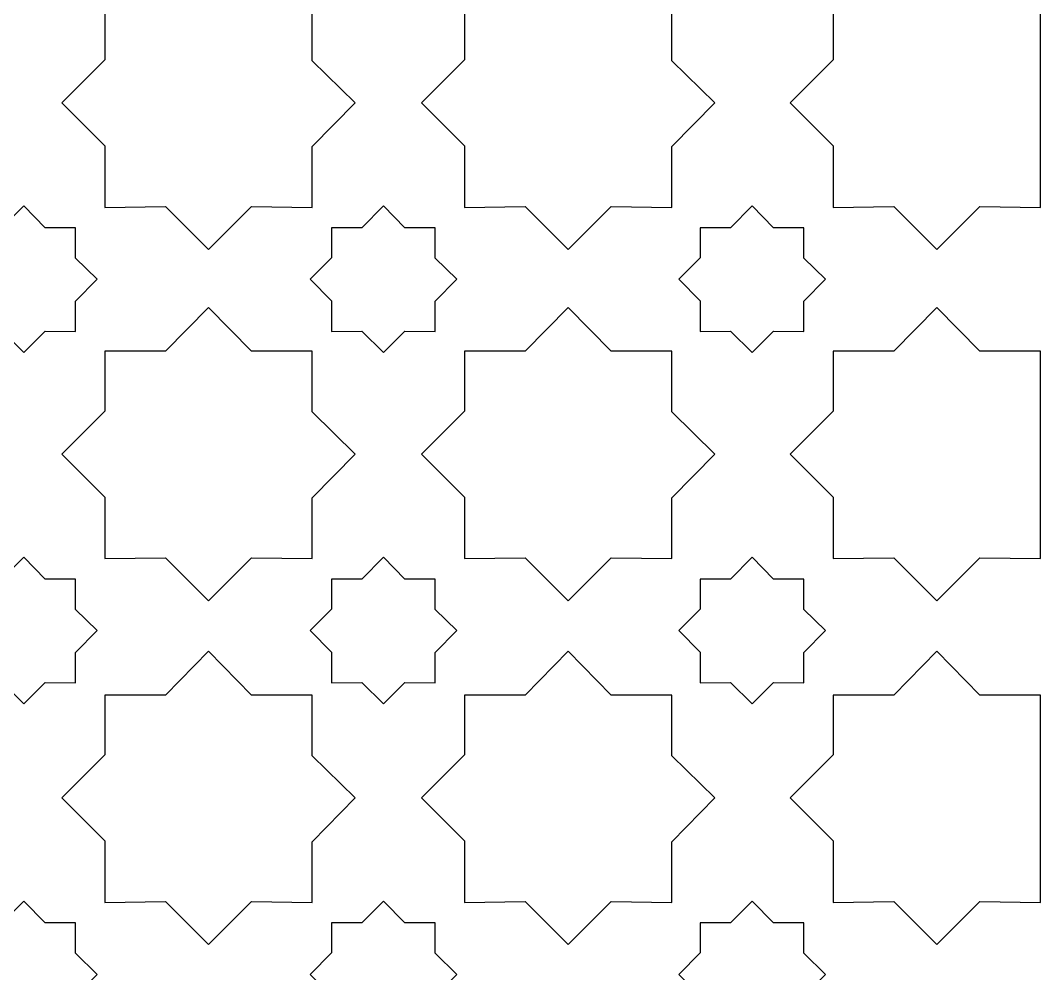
# Model space of a CAD drawing. Header units: centimetres. Extents: x -82 to 82, y -124 to 124.
# Drawn here: x -47.98 to -13.54, y 59.16 to 91.33 of the extents above; entities that cross this region are included whole.
import ezdxf

# ---------------------------------------------------------------- set-up
doc = ezdxf.new("R2010")
doc.units = ezdxf.units.CM
doc.header["$MEASUREMENT"] = 0
doc.layers.add('layer 1', color=7, linetype='Continuous')

msp = doc.modelspace()

# ---------------------------------------------------------------- linework, layer by layer
at = {"layer": 'layer 1', "color": 175}
for points, knots in [([(-45.12778, 89.99869), (-45.12778, 89.99869), (-45.12779, 92.02161), (-45.12779, 92.02161), (-45.12779, 92.02161), (-45.12779, 92.02161), (-43.07748, 92.02161), (-43.07748, 92.02161), (-43.07748, 92.02161), (-43.07748, 92.02161), (-41.62778, 93.49871), (-41.62778, 93.49871), (-41.62778, 93.49871), (-41.62778, 93.49871), (-40.17807, 92.02161), (-40.17807, 92.02161), (-40.17807, 92.02161), (-40.17807, 92.02161), (-38.12779, 92.02161), (-38.12779, 92.02161), (-38.12779, 92.02161), (-38.12779, 92.02161), (-38.12779, 89.97133), (-38.12779, 89.97133), (-38.12779, 89.97133), (-38.12779, 89.97133), (-36.67803, 88.54896), (-36.67803, 88.54896), (-36.67803, 88.54896), (-36.67803, 88.54896), (-38.12779, 87.07182), (-38.12779, 87.07182), (-38.12779, 87.07182), (-38.12779, 87.07182), (-38.12779, 85.02161), (-38.12779, 85.02161), (-38.12779, 85.02161), (-38.12779, 85.02161), (-40.17796, 85.04899), (-40.17796, 85.04899), (-40.17796, 85.04899), (-40.17796, 85.04899), (-41.62778, 83.59922), (-41.62778, 83.59922), (-41.62778, 83.59922), (-41.62778, 83.59922), (-43.07756, 85.049), (-43.07756, 85.049), (-43.07756, 85.049), (-43.07756, 85.049), (-45.12779, 85.02161), (-45.12779, 85.02161), (-45.12779, 85.02161), (-45.12779, 85.02161), (-45.12779, 87.09923), (-45.12779, 87.09923), (-45.12779, 87.09923), (-45.12779, 87.09923), (-46.57752, 88.54896), (-46.57752, 88.54896), (-46.57752, 88.54896), (-46.57752, 88.54896), (-45.12778, 89.99869), (-45.12778, 89.99869)], [0, 0, 0, 0, 0.05882353, 0.05882353, 0.05882353, 0.05882353, 0.11764706, 0.11764706, 0.11764706, 0.11764706, 0.17647059, 0.17647059, 0.17647059, 0.17647059, 0.23529412, 0.23529412, 0.23529412, 0.23529412, 0.29411765, 0.29411765, 0.29411765, 0.29411765, 0.35294118, 0.35294118, 0.35294118, 0.35294118, 0.41176471, 0.41176471, 0.41176471, 0.41176471, 0.47058824, 0.47058824, 0.47058824, 0.47058824, 0.52941176, 0.52941176, 0.52941176, 0.52941176, 0.58823529, 0.58823529, 0.58823529, 0.58823529, 0.64705882, 0.64705882, 0.64705882, 0.64705882, 0.70588235, 0.70588235, 0.70588235, 0.70588235, 0.76470588, 0.76470588, 0.76470588, 0.76470588, 0.82352941, 0.82352941, 0.82352941, 0.82352941, 0.88235294, 0.88235294, 0.88235294, 0.88235294, 1, 1, 1, 1]), ([(-32.98978, 89.99869), (-32.98978, 89.99869), (-32.98979, 92.02161), (-32.98979, 92.02161), (-32.98979, 92.02161), (-32.98979, 92.02161), (-30.93948, 92.02161), (-30.93948, 92.02161), (-30.93948, 92.02161), (-30.93948, 92.02161), (-29.48978, 93.49871), (-29.48978, 93.49871), (-29.48978, 93.49871), (-29.48978, 93.49871), (-28.04007, 92.02161), (-28.04007, 92.02161), (-28.04007, 92.02161), (-28.04007, 92.02161), (-25.98979, 92.02161), (-25.98979, 92.02161), (-25.98979, 92.02161), (-25.98979, 92.02161), (-25.98979, 89.97133), (-25.98979, 89.97133), (-25.98979, 89.97133), (-25.98979, 89.97133), (-24.54003, 88.54896), (-24.54003, 88.54896), (-24.54003, 88.54896), (-24.54003, 88.54896), (-25.98979, 87.07182), (-25.98979, 87.07182), (-25.98979, 87.07182), (-25.98979, 87.07182), (-25.98979, 85.02161), (-25.98979, 85.02161), (-25.98979, 85.02161), (-25.98979, 85.02161), (-28.03996, 85.04899), (-28.03996, 85.04899), (-28.03996, 85.04899), (-28.03996, 85.04899), (-29.48978, 83.59922), (-29.48978, 83.59922), (-29.48978, 83.59922), (-29.48978, 83.59922), (-30.93956, 85.049), (-30.93956, 85.049), (-30.93956, 85.049), (-30.93956, 85.049), (-32.98979, 85.02161), (-32.98979, 85.02161), (-32.98979, 85.02161), (-32.98979, 85.02161), (-32.98979, 87.09923), (-32.98979, 87.09923), (-32.98979, 87.09923), (-32.98979, 87.09923), (-34.43952, 88.54896), (-34.43952, 88.54896), (-34.43952, 88.54896), (-34.43952, 88.54896), (-32.98978, 89.99869), (-32.98978, 89.99869)], [0, 0, 0, 0, 0.05882353, 0.05882353, 0.05882353, 0.05882353, 0.11764706, 0.11764706, 0.11764706, 0.11764706, 0.17647059, 0.17647059, 0.17647059, 0.17647059, 0.23529412, 0.23529412, 0.23529412, 0.23529412, 0.29411765, 0.29411765, 0.29411765, 0.29411765, 0.35294118, 0.35294118, 0.35294118, 0.35294118, 0.41176471, 0.41176471, 0.41176471, 0.41176471, 0.47058824, 0.47058824, 0.47058824, 0.47058824, 0.52941176, 0.52941176, 0.52941176, 0.52941176, 0.58823529, 0.58823529, 0.58823529, 0.58823529, 0.64705882, 0.64705882, 0.64705882, 0.64705882, 0.70588235, 0.70588235, 0.70588235, 0.70588235, 0.76470588, 0.76470588, 0.76470588, 0.76470588, 0.82352941, 0.82352941, 0.82352941, 0.82352941, 0.88235294, 0.88235294, 0.88235294, 0.88235294, 1, 1, 1, 1]), ([(-13.54379, 85.02161), (-13.54379, 85.02161), (-15.59396, 85.04899), (-15.59396, 85.04899), (-15.59396, 85.04899), (-15.59396, 85.04899), (-17.04378, 83.59922), (-17.04378, 83.59922), (-17.04378, 83.59922), (-17.04378, 83.59922), (-18.49356, 85.049), (-18.49356, 85.049), (-18.49356, 85.049), (-18.49356, 85.049), (-20.54379, 85.02161), (-20.54379, 85.02161), (-20.54379, 85.02161), (-20.54379, 85.02161), (-20.54379, 87.09923), (-20.54379, 87.09923), (-20.54379, 87.09923), (-20.54379, 87.09923), (-21.99352, 88.54896), (-21.99352, 88.54896), (-21.99352, 88.54896), (-21.99352, 88.54896), (-20.54378, 89.99869), (-20.54378, 89.99869), (-20.54378, 89.99869), (-20.54378, 89.99869), (-20.54379, 92.02161), (-20.54379, 92.02161), (-20.54379, 92.02161), (-20.54379, 92.02161), (-18.49348, 92.02161), (-18.49348, 92.02161), (-18.49348, 92.02161), (-18.49348, 92.02161), (-17.04378, 93.49871), (-17.04378, 93.49871), (-17.04378, 93.49871), (-17.04378, 93.49871), (-15.59407, 92.02161), (-15.59407, 92.02161), (-15.59407, 92.02161), (-15.59407, 92.02161), (-13.54379, 92.02161), (-13.54379, 92.02161), (-13.54379, 92.02161), (-13.54379, 92.02161), (-13.54379, 85.02161), (-13.54379, 85.02161)], [0, 0, 0, 0, 0.07142857, 0.07142857, 0.07142857, 0.07142857, 0.14285714, 0.14285714, 0.14285714, 0.14285714, 0.21428571, 0.21428571, 0.21428571, 0.21428571, 0.28571429, 0.28571429, 0.28571429, 0.28571429, 0.35714286, 0.35714286, 0.35714286, 0.35714286, 0.42857143, 0.42857143, 0.42857143, 0.42857143, 0.5, 0.5, 0.5, 0.5, 0.57142857, 0.57142857, 0.57142857, 0.57142857, 0.64285714, 0.64285714, 0.64285714, 0.64285714, 0.71428571, 0.71428571, 0.71428571, 0.71428571, 0.78571429, 0.78571429, 0.78571429, 0.78571429, 0.85714286, 0.85714286, 0.85714286, 0.85714286, 1, 1, 1, 1]), ([(-49.61516, 83.31886), (-49.61516, 83.31886), (-49.61516, 84.33037), (-49.61516, 84.33037), (-49.61516, 84.33037), (-49.61516, 84.33037), (-48.58995, 84.33037), (-48.58995, 84.33037), (-48.58995, 84.33037), (-48.58995, 84.33037), (-47.86507, 85.06896), (-47.86507, 85.06896), (-47.86507, 85.06896), (-47.86507, 85.06896), (-47.14017, 84.33037), (-47.14017, 84.33037), (-47.14017, 84.33037), (-47.14017, 84.33037), (-46.11498, 84.33037), (-46.11498, 84.33037), (-46.11498, 84.33037), (-46.11498, 84.33037), (-46.11498, 83.30518), (-46.11498, 83.30518), (-46.11498, 83.30518), (-46.11498, 83.30518), (-45.39006, 82.59396), (-45.39006, 82.59396), (-45.39006, 82.59396), (-45.39006, 82.59396), (-46.11498, 81.85535), (-46.11498, 81.85535), (-46.11498, 81.85535), (-46.11498, 81.85535), (-46.11498, 80.83019), (-46.11498, 80.83019), (-46.11498, 80.83019), (-46.11498, 80.83019), (-47.14012, 80.84388), (-47.14012, 80.84388), (-47.14012, 80.84388), (-47.14012, 80.84388), (-47.86507, 80.11896), (-47.86507, 80.11896), (-47.86507, 80.11896), (-47.86507, 80.11896), (-48.58999, 80.84389), (-48.58999, 80.84389), (-48.58999, 80.84389), (-48.58999, 80.84389), (-49.61516, 80.83019), (-49.61516, 80.83019), (-49.61516, 80.83019), (-49.61516, 80.83019), (-49.61516, 81.86906), (-49.61516, 81.86906), (-49.61516, 81.86906), (-49.61516, 81.86906), (-50.34006, 82.59396), (-50.34006, 82.59396), (-50.34006, 82.59396), (-50.34006, 82.59396), (-49.61516, 83.31886), (-49.61516, 83.31886)], [0, 0, 0, 0, 0.05882353, 0.05882353, 0.05882353, 0.05882353, 0.11764706, 0.11764706, 0.11764706, 0.11764706, 0.17647059, 0.17647059, 0.17647059, 0.17647059, 0.23529412, 0.23529412, 0.23529412, 0.23529412, 0.29411765, 0.29411765, 0.29411765, 0.29411765, 0.35294118, 0.35294118, 0.35294118, 0.35294118, 0.41176471, 0.41176471, 0.41176471, 0.41176471, 0.47058824, 0.47058824, 0.47058824, 0.47058824, 0.52941176, 0.52941176, 0.52941176, 0.52941176, 0.58823529, 0.58823529, 0.58823529, 0.58823529, 0.64705882, 0.64705882, 0.64705882, 0.64705882, 0.70588235, 0.70588235, 0.70588235, 0.70588235, 0.76470588, 0.76470588, 0.76470588, 0.76470588, 0.82352941, 0.82352941, 0.82352941, 0.82352941, 0.88235294, 0.88235294, 0.88235294, 0.88235294, 1, 1, 1, 1]), ([(-37.47716, 83.31886), (-37.47716, 83.31886), (-37.47716, 84.33037), (-37.47716, 84.33037), (-37.47716, 84.33037), (-37.47716, 84.33037), (-36.45195, 84.33037), (-36.45195, 84.33037), (-36.45195, 84.33037), (-36.45195, 84.33037), (-35.72707, 85.06896), (-35.72707, 85.06896), (-35.72707, 85.06896), (-35.72707, 85.06896), (-35.00217, 84.33037), (-35.00217, 84.33037), (-35.00217, 84.33037), (-35.00217, 84.33037), (-33.97698, 84.33037), (-33.97698, 84.33037), (-33.97698, 84.33037), (-33.97698, 84.33037), (-33.97698, 83.30518), (-33.97698, 83.30518), (-33.97698, 83.30518), (-33.97698, 83.30518), (-33.25206, 82.59396), (-33.25206, 82.59396), (-33.25206, 82.59396), (-33.25206, 82.59396), (-33.97698, 81.85535), (-33.97698, 81.85535), (-33.97698, 81.85535), (-33.97698, 81.85535), (-33.97698, 80.83019), (-33.97698, 80.83019), (-33.97698, 80.83019), (-33.97698, 80.83019), (-35.00212, 80.84388), (-35.00212, 80.84388), (-35.00212, 80.84388), (-35.00212, 80.84388), (-35.72707, 80.11896), (-35.72707, 80.11896), (-35.72707, 80.11896), (-35.72707, 80.11896), (-36.45199, 80.84389), (-36.45199, 80.84389), (-36.45199, 80.84389), (-36.45199, 80.84389), (-37.47716, 80.83019), (-37.47716, 80.83019), (-37.47716, 80.83019), (-37.47716, 80.83019), (-37.47716, 81.86906), (-37.47716, 81.86906), (-37.47716, 81.86906), (-37.47716, 81.86906), (-38.20206, 82.59396), (-38.20206, 82.59396), (-38.20206, 82.59396), (-38.20206, 82.59396), (-37.47716, 83.31886), (-37.47716, 83.31886)], [0, 0, 0, 0, 0.05882353, 0.05882353, 0.05882353, 0.05882353, 0.11764706, 0.11764706, 0.11764706, 0.11764706, 0.17647059, 0.17647059, 0.17647059, 0.17647059, 0.23529412, 0.23529412, 0.23529412, 0.23529412, 0.29411765, 0.29411765, 0.29411765, 0.29411765, 0.35294118, 0.35294118, 0.35294118, 0.35294118, 0.41176471, 0.41176471, 0.41176471, 0.41176471, 0.47058824, 0.47058824, 0.47058824, 0.47058824, 0.52941176, 0.52941176, 0.52941176, 0.52941176, 0.58823529, 0.58823529, 0.58823529, 0.58823529, 0.64705882, 0.64705882, 0.64705882, 0.64705882, 0.70588235, 0.70588235, 0.70588235, 0.70588235, 0.76470588, 0.76470588, 0.76470588, 0.76470588, 0.82352941, 0.82352941, 0.82352941, 0.82352941, 0.88235294, 0.88235294, 0.88235294, 0.88235294, 1, 1, 1, 1]), ([(-25.03116, 83.31886), (-25.03116, 83.31886), (-25.03116, 84.33037), (-25.03116, 84.33037), (-25.03116, 84.33037), (-25.03116, 84.33037), (-24.00595, 84.33037), (-24.00595, 84.33037), (-24.00595, 84.33037), (-24.00595, 84.33037), (-23.28107, 85.06896), (-23.28107, 85.06896), (-23.28107, 85.06896), (-23.28107, 85.06896), (-22.55617, 84.33037), (-22.55617, 84.33037), (-22.55617, 84.33037), (-22.55617, 84.33037), (-21.53098, 84.33037), (-21.53098, 84.33037), (-21.53098, 84.33037), (-21.53098, 84.33037), (-21.53098, 83.30518), (-21.53098, 83.30518), (-21.53098, 83.30518), (-21.53098, 83.30518), (-20.80606, 82.59396), (-20.80606, 82.59396), (-20.80606, 82.59396), (-20.80606, 82.59396), (-21.53098, 81.85535), (-21.53098, 81.85535), (-21.53098, 81.85535), (-21.53098, 81.85535), (-21.53098, 80.83019), (-21.53098, 80.83019), (-21.53098, 80.83019), (-21.53098, 80.83019), (-22.55612, 80.84388), (-22.55612, 80.84388), (-22.55612, 80.84388), (-22.55612, 80.84388), (-23.28107, 80.11896), (-23.28107, 80.11896), (-23.28107, 80.11896), (-23.28107, 80.11896), (-24.00599, 80.84389), (-24.00599, 80.84389), (-24.00599, 80.84389), (-24.00599, 80.84389), (-25.03116, 80.83019), (-25.03116, 80.83019), (-25.03116, 80.83019), (-25.03116, 80.83019), (-25.03116, 81.86906), (-25.03116, 81.86906), (-25.03116, 81.86906), (-25.03116, 81.86906), (-25.75606, 82.59396), (-25.75606, 82.59396), (-25.75606, 82.59396), (-25.75606, 82.59396), (-25.03116, 83.31886), (-25.03116, 83.31886)], [0, 0, 0, 0, 0.05882353, 0.05882353, 0.05882353, 0.05882353, 0.11764706, 0.11764706, 0.11764706, 0.11764706, 0.17647059, 0.17647059, 0.17647059, 0.17647059, 0.23529412, 0.23529412, 0.23529412, 0.23529412, 0.29411765, 0.29411765, 0.29411765, 0.29411765, 0.35294118, 0.35294118, 0.35294118, 0.35294118, 0.41176471, 0.41176471, 0.41176471, 0.41176471, 0.47058824, 0.47058824, 0.47058824, 0.47058824, 0.52941176, 0.52941176, 0.52941176, 0.52941176, 0.58823529, 0.58823529, 0.58823529, 0.58823529, 0.64705882, 0.64705882, 0.64705882, 0.64705882, 0.70588235, 0.70588235, 0.70588235, 0.70588235, 0.76470588, 0.76470588, 0.76470588, 0.76470588, 0.82352941, 0.82352941, 0.82352941, 0.82352941, 0.88235294, 0.88235294, 0.88235294, 0.88235294, 1, 1, 1, 1]), ([(-45.12778, 78.14299), (-45.12778, 78.14299), (-45.12779, 80.16591), (-45.12779, 80.16591), (-45.12779, 80.16591), (-45.12779, 80.16591), (-43.07748, 80.16591), (-43.07748, 80.16591), (-43.07748, 80.16591), (-43.07748, 80.16591), (-41.62778, 81.64301), (-41.62778, 81.64301), (-41.62778, 81.64301), (-41.62778, 81.64301), (-40.17807, 80.16591), (-40.17807, 80.16591), (-40.17807, 80.16591), (-40.17807, 80.16591), (-38.12779, 80.16591), (-38.12779, 80.16591), (-38.12779, 80.16591), (-38.12779, 80.16591), (-38.12779, 78.11563), (-38.12779, 78.11563), (-38.12779, 78.11563), (-38.12779, 78.11563), (-36.67803, 76.69326), (-36.67803, 76.69326), (-36.67803, 76.69326), (-36.67803, 76.69326), (-38.12779, 75.21612), (-38.12779, 75.21612), (-38.12779, 75.21612), (-38.12779, 75.21612), (-38.12779, 73.16591), (-38.12779, 73.16591), (-38.12779, 73.16591), (-38.12779, 73.16591), (-40.17796, 73.19329), (-40.17796, 73.19329), (-40.17796, 73.19329), (-40.17796, 73.19329), (-41.62778, 71.74352), (-41.62778, 71.74352), (-41.62778, 71.74352), (-41.62778, 71.74352), (-43.07756, 73.1933), (-43.07756, 73.1933), (-43.07756, 73.1933), (-43.07756, 73.1933), (-45.12779, 73.16591), (-45.12779, 73.16591), (-45.12779, 73.16591), (-45.12779, 73.16591), (-45.12779, 75.24353), (-45.12779, 75.24353), (-45.12779, 75.24353), (-45.12779, 75.24353), (-46.57752, 76.69326), (-46.57752, 76.69326), (-46.57752, 76.69326), (-46.57752, 76.69326), (-45.12778, 78.14299), (-45.12778, 78.14299)], [0, 0, 0, 0, 0.05882353, 0.05882353, 0.05882353, 0.05882353, 0.11764706, 0.11764706, 0.11764706, 0.11764706, 0.17647059, 0.17647059, 0.17647059, 0.17647059, 0.23529412, 0.23529412, 0.23529412, 0.23529412, 0.29411765, 0.29411765, 0.29411765, 0.29411765, 0.35294118, 0.35294118, 0.35294118, 0.35294118, 0.41176471, 0.41176471, 0.41176471, 0.41176471, 0.47058824, 0.47058824, 0.47058824, 0.47058824, 0.52941176, 0.52941176, 0.52941176, 0.52941176, 0.58823529, 0.58823529, 0.58823529, 0.58823529, 0.64705882, 0.64705882, 0.64705882, 0.64705882, 0.70588235, 0.70588235, 0.70588235, 0.70588235, 0.76470588, 0.76470588, 0.76470588, 0.76470588, 0.82352941, 0.82352941, 0.82352941, 0.82352941, 0.88235294, 0.88235294, 0.88235294, 0.88235294, 1, 1, 1, 1]), ([(-32.98978, 78.14299), (-32.98978, 78.14299), (-32.98979, 80.16591), (-32.98979, 80.16591), (-32.98979, 80.16591), (-32.98979, 80.16591), (-30.93948, 80.16591), (-30.93948, 80.16591), (-30.93948, 80.16591), (-30.93948, 80.16591), (-29.48978, 81.64301), (-29.48978, 81.64301), (-29.48978, 81.64301), (-29.48978, 81.64301), (-28.04007, 80.16591), (-28.04007, 80.16591), (-28.04007, 80.16591), (-28.04007, 80.16591), (-25.98979, 80.16591), (-25.98979, 80.16591), (-25.98979, 80.16591), (-25.98979, 80.16591), (-25.98979, 78.11563), (-25.98979, 78.11563), (-25.98979, 78.11563), (-25.98979, 78.11563), (-24.54003, 76.69326), (-24.54003, 76.69326), (-24.54003, 76.69326), (-24.54003, 76.69326), (-25.98979, 75.21612), (-25.98979, 75.21612), (-25.98979, 75.21612), (-25.98979, 75.21612), (-25.98979, 73.16591), (-25.98979, 73.16591), (-25.98979, 73.16591), (-25.98979, 73.16591), (-28.03996, 73.19329), (-28.03996, 73.19329), (-28.03996, 73.19329), (-28.03996, 73.19329), (-29.48978, 71.74352), (-29.48978, 71.74352), (-29.48978, 71.74352), (-29.48978, 71.74352), (-30.93956, 73.1933), (-30.93956, 73.1933), (-30.93956, 73.1933), (-30.93956, 73.1933), (-32.98979, 73.16591), (-32.98979, 73.16591), (-32.98979, 73.16591), (-32.98979, 73.16591), (-32.98979, 75.24353), (-32.98979, 75.24353), (-32.98979, 75.24353), (-32.98979, 75.24353), (-34.43952, 76.69326), (-34.43952, 76.69326), (-34.43952, 76.69326), (-34.43952, 76.69326), (-32.98978, 78.14299), (-32.98978, 78.14299)], [0, 0, 0, 0, 0.05882353, 0.05882353, 0.05882353, 0.05882353, 0.11764706, 0.11764706, 0.11764706, 0.11764706, 0.17647059, 0.17647059, 0.17647059, 0.17647059, 0.23529412, 0.23529412, 0.23529412, 0.23529412, 0.29411765, 0.29411765, 0.29411765, 0.29411765, 0.35294118, 0.35294118, 0.35294118, 0.35294118, 0.41176471, 0.41176471, 0.41176471, 0.41176471, 0.47058824, 0.47058824, 0.47058824, 0.47058824, 0.52941176, 0.52941176, 0.52941176, 0.52941176, 0.58823529, 0.58823529, 0.58823529, 0.58823529, 0.64705882, 0.64705882, 0.64705882, 0.64705882, 0.70588235, 0.70588235, 0.70588235, 0.70588235, 0.76470588, 0.76470588, 0.76470588, 0.76470588, 0.82352941, 0.82352941, 0.82352941, 0.82352941, 0.88235294, 0.88235294, 0.88235294, 0.88235294, 1, 1, 1, 1]), ([(-13.54379, 73.16591), (-13.54379, 73.16591), (-15.59396, 73.19329), (-15.59396, 73.19329), (-15.59396, 73.19329), (-15.59396, 73.19329), (-17.04378, 71.74352), (-17.04378, 71.74352), (-17.04378, 71.74352), (-17.04378, 71.74352), (-18.49356, 73.1933), (-18.49356, 73.1933), (-18.49356, 73.1933), (-18.49356, 73.1933), (-20.54379, 73.16591), (-20.54379, 73.16591), (-20.54379, 73.16591), (-20.54379, 73.16591), (-20.54379, 75.24353), (-20.54379, 75.24353), (-20.54379, 75.24353), (-20.54379, 75.24353), (-21.99352, 76.69326), (-21.99352, 76.69326), (-21.99352, 76.69326), (-21.99352, 76.69326), (-20.54378, 78.14299), (-20.54378, 78.14299), (-20.54378, 78.14299), (-20.54378, 78.14299), (-20.54379, 80.16591), (-20.54379, 80.16591), (-20.54379, 80.16591), (-20.54379, 80.16591), (-18.49348, 80.16591), (-18.49348, 80.16591), (-18.49348, 80.16591), (-18.49348, 80.16591), (-17.04378, 81.64301), (-17.04378, 81.64301), (-17.04378, 81.64301), (-17.04378, 81.64301), (-15.59407, 80.16591), (-15.59407, 80.16591), (-15.59407, 80.16591), (-15.59407, 80.16591), (-13.54379, 80.16591), (-13.54379, 80.16591), (-13.54379, 80.16591), (-13.54379, 80.16591), (-13.54379, 73.16591), (-13.54379, 73.16591)], [0, 0, 0, 0, 0.07142857, 0.07142857, 0.07142857, 0.07142857, 0.14285714, 0.14285714, 0.14285714, 0.14285714, 0.21428571, 0.21428571, 0.21428571, 0.21428571, 0.28571429, 0.28571429, 0.28571429, 0.28571429, 0.35714286, 0.35714286, 0.35714286, 0.35714286, 0.42857143, 0.42857143, 0.42857143, 0.42857143, 0.5, 0.5, 0.5, 0.5, 0.57142857, 0.57142857, 0.57142857, 0.57142857, 0.64285714, 0.64285714, 0.64285714, 0.64285714, 0.71428571, 0.71428571, 0.71428571, 0.71428571, 0.78571429, 0.78571429, 0.78571429, 0.78571429, 0.85714286, 0.85714286, 0.85714286, 0.85714286, 1, 1, 1, 1]), ([(-49.61516, 71.46316), (-49.61516, 71.46316), (-49.61516, 72.47467), (-49.61516, 72.47467), (-49.61516, 72.47467), (-49.61516, 72.47467), (-48.58995, 72.47467), (-48.58995, 72.47467), (-48.58995, 72.47467), (-48.58995, 72.47467), (-47.86507, 73.21326), (-47.86507, 73.21326), (-47.86507, 73.21326), (-47.86507, 73.21326), (-47.14017, 72.47467), (-47.14017, 72.47467), (-47.14017, 72.47467), (-47.14017, 72.47467), (-46.11498, 72.47467), (-46.11498, 72.47467), (-46.11498, 72.47467), (-46.11498, 72.47467), (-46.11498, 71.44948), (-46.11498, 71.44948), (-46.11498, 71.44948), (-46.11498, 71.44948), (-45.39006, 70.73826), (-45.39006, 70.73826), (-45.39006, 70.73826), (-45.39006, 70.73826), (-46.11498, 69.99965), (-46.11498, 69.99965), (-46.11498, 69.99965), (-46.11498, 69.99965), (-46.11498, 68.97449), (-46.11498, 68.97449), (-46.11498, 68.97449), (-46.11498, 68.97449), (-47.14012, 68.98818), (-47.14012, 68.98818), (-47.14012, 68.98818), (-47.14012, 68.98818), (-47.86507, 68.26326), (-47.86507, 68.26326), (-47.86507, 68.26326), (-47.86507, 68.26326), (-48.58999, 68.98819), (-48.58999, 68.98819), (-48.58999, 68.98819), (-48.58999, 68.98819), (-49.61516, 68.97449), (-49.61516, 68.97449), (-49.61516, 68.97449), (-49.61516, 68.97449), (-49.61516, 70.01336), (-49.61516, 70.01336), (-49.61516, 70.01336), (-49.61516, 70.01336), (-50.34006, 70.73826), (-50.34006, 70.73826), (-50.34006, 70.73826), (-50.34006, 70.73826), (-49.61516, 71.46316), (-49.61516, 71.46316)], [0, 0, 0, 0, 0.05882353, 0.05882353, 0.05882353, 0.05882353, 0.11764706, 0.11764706, 0.11764706, 0.11764706, 0.17647059, 0.17647059, 0.17647059, 0.17647059, 0.23529412, 0.23529412, 0.23529412, 0.23529412, 0.29411765, 0.29411765, 0.29411765, 0.29411765, 0.35294118, 0.35294118, 0.35294118, 0.35294118, 0.41176471, 0.41176471, 0.41176471, 0.41176471, 0.47058824, 0.47058824, 0.47058824, 0.47058824, 0.52941176, 0.52941176, 0.52941176, 0.52941176, 0.58823529, 0.58823529, 0.58823529, 0.58823529, 0.64705882, 0.64705882, 0.64705882, 0.64705882, 0.70588235, 0.70588235, 0.70588235, 0.70588235, 0.76470588, 0.76470588, 0.76470588, 0.76470588, 0.82352941, 0.82352941, 0.82352941, 0.82352941, 0.88235294, 0.88235294, 0.88235294, 0.88235294, 1, 1, 1, 1]), ([(-37.47716, 71.46316), (-37.47716, 71.46316), (-37.47716, 72.47467), (-37.47716, 72.47467), (-37.47716, 72.47467), (-37.47716, 72.47467), (-36.45195, 72.47467), (-36.45195, 72.47467), (-36.45195, 72.47467), (-36.45195, 72.47467), (-35.72707, 73.21326), (-35.72707, 73.21326), (-35.72707, 73.21326), (-35.72707, 73.21326), (-35.00217, 72.47467), (-35.00217, 72.47467), (-35.00217, 72.47467), (-35.00217, 72.47467), (-33.97698, 72.47467), (-33.97698, 72.47467), (-33.97698, 72.47467), (-33.97698, 72.47467), (-33.97698, 71.44948), (-33.97698, 71.44948), (-33.97698, 71.44948), (-33.97698, 71.44948), (-33.25206, 70.73826), (-33.25206, 70.73826), (-33.25206, 70.73826), (-33.25206, 70.73826), (-33.97698, 69.99965), (-33.97698, 69.99965), (-33.97698, 69.99965), (-33.97698, 69.99965), (-33.97698, 68.97449), (-33.97698, 68.97449), (-33.97698, 68.97449), (-33.97698, 68.97449), (-35.00212, 68.98818), (-35.00212, 68.98818), (-35.00212, 68.98818), (-35.00212, 68.98818), (-35.72707, 68.26326), (-35.72707, 68.26326), (-35.72707, 68.26326), (-35.72707, 68.26326), (-36.45199, 68.98819), (-36.45199, 68.98819), (-36.45199, 68.98819), (-36.45199, 68.98819), (-37.47716, 68.97449), (-37.47716, 68.97449), (-37.47716, 68.97449), (-37.47716, 68.97449), (-37.47716, 70.01336), (-37.47716, 70.01336), (-37.47716, 70.01336), (-37.47716, 70.01336), (-38.20206, 70.73826), (-38.20206, 70.73826), (-38.20206, 70.73826), (-38.20206, 70.73826), (-37.47716, 71.46316), (-37.47716, 71.46316)], [0, 0, 0, 0, 0.05882353, 0.05882353, 0.05882353, 0.05882353, 0.11764706, 0.11764706, 0.11764706, 0.11764706, 0.17647059, 0.17647059, 0.17647059, 0.17647059, 0.23529412, 0.23529412, 0.23529412, 0.23529412, 0.29411765, 0.29411765, 0.29411765, 0.29411765, 0.35294118, 0.35294118, 0.35294118, 0.35294118, 0.41176471, 0.41176471, 0.41176471, 0.41176471, 0.47058824, 0.47058824, 0.47058824, 0.47058824, 0.52941176, 0.52941176, 0.52941176, 0.52941176, 0.58823529, 0.58823529, 0.58823529, 0.58823529, 0.64705882, 0.64705882, 0.64705882, 0.64705882, 0.70588235, 0.70588235, 0.70588235, 0.70588235, 0.76470588, 0.76470588, 0.76470588, 0.76470588, 0.82352941, 0.82352941, 0.82352941, 0.82352941, 0.88235294, 0.88235294, 0.88235294, 0.88235294, 1, 1, 1, 1]), ([(-25.03116, 71.46316), (-25.03116, 71.46316), (-25.03116, 72.47467), (-25.03116, 72.47467), (-25.03116, 72.47467), (-25.03116, 72.47467), (-24.00595, 72.47467), (-24.00595, 72.47467), (-24.00595, 72.47467), (-24.00595, 72.47467), (-23.28107, 73.21326), (-23.28107, 73.21326), (-23.28107, 73.21326), (-23.28107, 73.21326), (-22.55617, 72.47467), (-22.55617, 72.47467), (-22.55617, 72.47467), (-22.55617, 72.47467), (-21.53098, 72.47467), (-21.53098, 72.47467), (-21.53098, 72.47467), (-21.53098, 72.47467), (-21.53098, 71.44948), (-21.53098, 71.44948), (-21.53098, 71.44948), (-21.53098, 71.44948), (-20.80606, 70.73826), (-20.80606, 70.73826), (-20.80606, 70.73826), (-20.80606, 70.73826), (-21.53098, 69.99965), (-21.53098, 69.99965), (-21.53098, 69.99965), (-21.53098, 69.99965), (-21.53098, 68.97449), (-21.53098, 68.97449), (-21.53098, 68.97449), (-21.53098, 68.97449), (-22.55612, 68.98818), (-22.55612, 68.98818), (-22.55612, 68.98818), (-22.55612, 68.98818), (-23.28107, 68.26326), (-23.28107, 68.26326), (-23.28107, 68.26326), (-23.28107, 68.26326), (-24.00599, 68.98819), (-24.00599, 68.98819), (-24.00599, 68.98819), (-24.00599, 68.98819), (-25.03116, 68.97449), (-25.03116, 68.97449), (-25.03116, 68.97449), (-25.03116, 68.97449), (-25.03116, 70.01336), (-25.03116, 70.01336), (-25.03116, 70.01336), (-25.03116, 70.01336), (-25.75606, 70.73826), (-25.75606, 70.73826), (-25.75606, 70.73826), (-25.75606, 70.73826), (-25.03116, 71.46316), (-25.03116, 71.46316)], [0, 0, 0, 0, 0.05882353, 0.05882353, 0.05882353, 0.05882353, 0.11764706, 0.11764706, 0.11764706, 0.11764706, 0.17647059, 0.17647059, 0.17647059, 0.17647059, 0.23529412, 0.23529412, 0.23529412, 0.23529412, 0.29411765, 0.29411765, 0.29411765, 0.29411765, 0.35294118, 0.35294118, 0.35294118, 0.35294118, 0.41176471, 0.41176471, 0.41176471, 0.41176471, 0.47058824, 0.47058824, 0.47058824, 0.47058824, 0.52941176, 0.52941176, 0.52941176, 0.52941176, 0.58823529, 0.58823529, 0.58823529, 0.58823529, 0.64705882, 0.64705882, 0.64705882, 0.64705882, 0.70588235, 0.70588235, 0.70588235, 0.70588235, 0.76470588, 0.76470588, 0.76470588, 0.76470588, 0.82352941, 0.82352941, 0.82352941, 0.82352941, 0.88235294, 0.88235294, 0.88235294, 0.88235294, 1, 1, 1, 1]), ([(-45.12778, 66.54129), (-45.12778, 66.54129), (-45.12779, 68.56421), (-45.12779, 68.56421), (-45.12779, 68.56421), (-45.12779, 68.56421), (-43.07748, 68.56421), (-43.07748, 68.56421), (-43.07748, 68.56421), (-43.07748, 68.56421), (-41.62778, 70.04131), (-41.62778, 70.04131), (-41.62778, 70.04131), (-41.62778, 70.04131), (-40.17807, 68.56421), (-40.17807, 68.56421), (-40.17807, 68.56421), (-40.17807, 68.56421), (-38.12779, 68.56421), (-38.12779, 68.56421), (-38.12779, 68.56421), (-38.12779, 68.56421), (-38.12779, 66.51393), (-38.12779, 66.51393), (-38.12779, 66.51393), (-38.12779, 66.51393), (-36.67803, 65.09156), (-36.67803, 65.09156), (-36.67803, 65.09156), (-36.67803, 65.09156), (-38.12779, 63.61442), (-38.12779, 63.61442), (-38.12779, 63.61442), (-38.12779, 63.61442), (-38.12779, 61.56421), (-38.12779, 61.56421), (-38.12779, 61.56421), (-38.12779, 61.56421), (-40.17796, 61.59159), (-40.17796, 61.59159), (-40.17796, 61.59159), (-40.17796, 61.59159), (-41.62778, 60.14182), (-41.62778, 60.14182), (-41.62778, 60.14182), (-41.62778, 60.14182), (-43.07756, 61.5916), (-43.07756, 61.5916), (-43.07756, 61.5916), (-43.07756, 61.5916), (-45.12779, 61.56421), (-45.12779, 61.56421), (-45.12779, 61.56421), (-45.12779, 61.56421), (-45.12779, 63.64183), (-45.12779, 63.64183), (-45.12779, 63.64183), (-45.12779, 63.64183), (-46.57752, 65.09156), (-46.57752, 65.09156), (-46.57752, 65.09156), (-46.57752, 65.09156), (-45.12778, 66.54129), (-45.12778, 66.54129)], [0, 0, 0, 0, 0.05882353, 0.05882353, 0.05882353, 0.05882353, 0.11764706, 0.11764706, 0.11764706, 0.11764706, 0.17647059, 0.17647059, 0.17647059, 0.17647059, 0.23529412, 0.23529412, 0.23529412, 0.23529412, 0.29411765, 0.29411765, 0.29411765, 0.29411765, 0.35294118, 0.35294118, 0.35294118, 0.35294118, 0.41176471, 0.41176471, 0.41176471, 0.41176471, 0.47058824, 0.47058824, 0.47058824, 0.47058824, 0.52941176, 0.52941176, 0.52941176, 0.52941176, 0.58823529, 0.58823529, 0.58823529, 0.58823529, 0.64705882, 0.64705882, 0.64705882, 0.64705882, 0.70588235, 0.70588235, 0.70588235, 0.70588235, 0.76470588, 0.76470588, 0.76470588, 0.76470588, 0.82352941, 0.82352941, 0.82352941, 0.82352941, 0.88235294, 0.88235294, 0.88235294, 0.88235294, 1, 1, 1, 1]), ([(-32.98978, 66.54129), (-32.98978, 66.54129), (-32.98979, 68.56421), (-32.98979, 68.56421), (-32.98979, 68.56421), (-32.98979, 68.56421), (-30.93948, 68.56421), (-30.93948, 68.56421), (-30.93948, 68.56421), (-30.93948, 68.56421), (-29.48978, 70.04131), (-29.48978, 70.04131), (-29.48978, 70.04131), (-29.48978, 70.04131), (-28.04007, 68.56421), (-28.04007, 68.56421), (-28.04007, 68.56421), (-28.04007, 68.56421), (-25.98979, 68.56421), (-25.98979, 68.56421), (-25.98979, 68.56421), (-25.98979, 68.56421), (-25.98979, 66.51393), (-25.98979, 66.51393), (-25.98979, 66.51393), (-25.98979, 66.51393), (-24.54003, 65.09156), (-24.54003, 65.09156), (-24.54003, 65.09156), (-24.54003, 65.09156), (-25.98979, 63.61442), (-25.98979, 63.61442), (-25.98979, 63.61442), (-25.98979, 63.61442), (-25.98979, 61.56421), (-25.98979, 61.56421), (-25.98979, 61.56421), (-25.98979, 61.56421), (-28.03996, 61.59159), (-28.03996, 61.59159), (-28.03996, 61.59159), (-28.03996, 61.59159), (-29.48978, 60.14182), (-29.48978, 60.14182), (-29.48978, 60.14182), (-29.48978, 60.14182), (-30.93956, 61.5916), (-30.93956, 61.5916), (-30.93956, 61.5916), (-30.93956, 61.5916), (-32.98979, 61.56421), (-32.98979, 61.56421), (-32.98979, 61.56421), (-32.98979, 61.56421), (-32.98979, 63.64183), (-32.98979, 63.64183), (-32.98979, 63.64183), (-32.98979, 63.64183), (-34.43952, 65.09156), (-34.43952, 65.09156), (-34.43952, 65.09156), (-34.43952, 65.09156), (-32.98978, 66.54129), (-32.98978, 66.54129)], [0, 0, 0, 0, 0.05882353, 0.05882353, 0.05882353, 0.05882353, 0.11764706, 0.11764706, 0.11764706, 0.11764706, 0.17647059, 0.17647059, 0.17647059, 0.17647059, 0.23529412, 0.23529412, 0.23529412, 0.23529412, 0.29411765, 0.29411765, 0.29411765, 0.29411765, 0.35294118, 0.35294118, 0.35294118, 0.35294118, 0.41176471, 0.41176471, 0.41176471, 0.41176471, 0.47058824, 0.47058824, 0.47058824, 0.47058824, 0.52941176, 0.52941176, 0.52941176, 0.52941176, 0.58823529, 0.58823529, 0.58823529, 0.58823529, 0.64705882, 0.64705882, 0.64705882, 0.64705882, 0.70588235, 0.70588235, 0.70588235, 0.70588235, 0.76470588, 0.76470588, 0.76470588, 0.76470588, 0.82352941, 0.82352941, 0.82352941, 0.82352941, 0.88235294, 0.88235294, 0.88235294, 0.88235294, 1, 1, 1, 1]), ([(-13.54379, 61.56421), (-13.54379, 61.56421), (-15.59396, 61.59159), (-15.59396, 61.59159), (-15.59396, 61.59159), (-15.59396, 61.59159), (-17.04378, 60.14182), (-17.04378, 60.14182), (-17.04378, 60.14182), (-17.04378, 60.14182), (-18.49356, 61.5916), (-18.49356, 61.5916), (-18.49356, 61.5916), (-18.49356, 61.5916), (-20.54379, 61.56421), (-20.54379, 61.56421), (-20.54379, 61.56421), (-20.54379, 61.56421), (-20.54379, 63.64183), (-20.54379, 63.64183), (-20.54379, 63.64183), (-20.54379, 63.64183), (-21.99352, 65.09156), (-21.99352, 65.09156), (-21.99352, 65.09156), (-21.99352, 65.09156), (-20.54378, 66.54129), (-20.54378, 66.54129), (-20.54378, 66.54129), (-20.54378, 66.54129), (-20.54379, 68.56421), (-20.54379, 68.56421), (-20.54379, 68.56421), (-20.54379, 68.56421), (-18.49348, 68.56421), (-18.49348, 68.56421), (-18.49348, 68.56421), (-18.49348, 68.56421), (-17.04378, 70.04131), (-17.04378, 70.04131), (-17.04378, 70.04131), (-17.04378, 70.04131), (-15.59407, 68.56421), (-15.59407, 68.56421), (-15.59407, 68.56421), (-15.59407, 68.56421), (-13.54379, 68.56421), (-13.54379, 68.56421), (-13.54379, 68.56421), (-13.54379, 68.56421), (-13.54379, 61.56421), (-13.54379, 61.56421)], [0, 0, 0, 0, 0.07142857, 0.07142857, 0.07142857, 0.07142857, 0.14285714, 0.14285714, 0.14285714, 0.14285714, 0.21428571, 0.21428571, 0.21428571, 0.21428571, 0.28571429, 0.28571429, 0.28571429, 0.28571429, 0.35714286, 0.35714286, 0.35714286, 0.35714286, 0.42857143, 0.42857143, 0.42857143, 0.42857143, 0.5, 0.5, 0.5, 0.5, 0.57142857, 0.57142857, 0.57142857, 0.57142857, 0.64285714, 0.64285714, 0.64285714, 0.64285714, 0.71428571, 0.71428571, 0.71428571, 0.71428571, 0.78571429, 0.78571429, 0.78571429, 0.78571429, 0.85714286, 0.85714286, 0.85714286, 0.85714286, 1, 1, 1, 1]), ([(-49.61516, 59.86146), (-49.61516, 59.86146), (-49.61516, 60.87297), (-49.61516, 60.87297), (-49.61516, 60.87297), (-49.61516, 60.87297), (-48.58995, 60.87297), (-48.58995, 60.87297), (-48.58995, 60.87297), (-48.58995, 60.87297), (-47.86507, 61.61156), (-47.86507, 61.61156), (-47.86507, 61.61156), (-47.86507, 61.61156), (-47.14017, 60.87297), (-47.14017, 60.87297), (-47.14017, 60.87297), (-47.14017, 60.87297), (-46.11498, 60.87297), (-46.11498, 60.87297), (-46.11498, 60.87297), (-46.11498, 60.87297), (-46.11498, 59.84778), (-46.11498, 59.84778), (-46.11498, 59.84778), (-46.11498, 59.84778), (-45.39006, 59.13656), (-45.39006, 59.13656), (-45.39006, 59.13656), (-45.39006, 59.13656), (-46.11498, 58.39795), (-46.11498, 58.39795), (-46.11498, 58.39795), (-46.11498, 58.39795), (-46.11498, 57.37279), (-46.11498, 57.37279), (-46.11498, 57.37279), (-46.11498, 57.37279), (-47.14012, 57.38648), (-47.14012, 57.38648), (-47.14012, 57.38648), (-47.14012, 57.38648), (-47.86507, 56.66156), (-47.86507, 56.66156), (-47.86507, 56.66156), (-47.86507, 56.66156), (-48.58999, 57.38649), (-48.58999, 57.38649), (-48.58999, 57.38649), (-48.58999, 57.38649), (-49.61516, 57.37279), (-49.61516, 57.37279), (-49.61516, 57.37279), (-49.61516, 57.37279), (-49.61516, 58.41166), (-49.61516, 58.41166), (-49.61516, 58.41166), (-49.61516, 58.41166), (-50.34006, 59.13656), (-50.34006, 59.13656), (-50.34006, 59.13656), (-50.34006, 59.13656), (-49.61516, 59.86146), (-49.61516, 59.86146)], [0, 0, 0, 0, 0.05882353, 0.05882353, 0.05882353, 0.05882353, 0.11764706, 0.11764706, 0.11764706, 0.11764706, 0.17647059, 0.17647059, 0.17647059, 0.17647059, 0.23529412, 0.23529412, 0.23529412, 0.23529412, 0.29411765, 0.29411765, 0.29411765, 0.29411765, 0.35294118, 0.35294118, 0.35294118, 0.35294118, 0.41176471, 0.41176471, 0.41176471, 0.41176471, 0.47058824, 0.47058824, 0.47058824, 0.47058824, 0.52941176, 0.52941176, 0.52941176, 0.52941176, 0.58823529, 0.58823529, 0.58823529, 0.58823529, 0.64705882, 0.64705882, 0.64705882, 0.64705882, 0.70588235, 0.70588235, 0.70588235, 0.70588235, 0.76470588, 0.76470588, 0.76470588, 0.76470588, 0.82352941, 0.82352941, 0.82352941, 0.82352941, 0.88235294, 0.88235294, 0.88235294, 0.88235294, 1, 1, 1, 1]), ([(-37.47716, 59.86146), (-37.47716, 59.86146), (-37.47716, 60.87297), (-37.47716, 60.87297), (-37.47716, 60.87297), (-37.47716, 60.87297), (-36.45195, 60.87297), (-36.45195, 60.87297), (-36.45195, 60.87297), (-36.45195, 60.87297), (-35.72707, 61.61156), (-35.72707, 61.61156), (-35.72707, 61.61156), (-35.72707, 61.61156), (-35.00217, 60.87297), (-35.00217, 60.87297), (-35.00217, 60.87297), (-35.00217, 60.87297), (-33.97698, 60.87297), (-33.97698, 60.87297), (-33.97698, 60.87297), (-33.97698, 60.87297), (-33.97698, 59.84778), (-33.97698, 59.84778), (-33.97698, 59.84778), (-33.97698, 59.84778), (-33.25206, 59.13656), (-33.25206, 59.13656), (-33.25206, 59.13656), (-33.25206, 59.13656), (-33.97698, 58.39795), (-33.97698, 58.39795), (-33.97698, 58.39795), (-33.97698, 58.39795), (-33.97698, 57.37279), (-33.97698, 57.37279), (-33.97698, 57.37279), (-33.97698, 57.37279), (-35.00212, 57.38648), (-35.00212, 57.38648), (-35.00212, 57.38648), (-35.00212, 57.38648), (-35.72707, 56.66156), (-35.72707, 56.66156), (-35.72707, 56.66156), (-35.72707, 56.66156), (-36.45199, 57.38649), (-36.45199, 57.38649), (-36.45199, 57.38649), (-36.45199, 57.38649), (-37.47716, 57.37279), (-37.47716, 57.37279), (-37.47716, 57.37279), (-37.47716, 57.37279), (-37.47716, 58.41166), (-37.47716, 58.41166), (-37.47716, 58.41166), (-37.47716, 58.41166), (-38.20206, 59.13656), (-38.20206, 59.13656), (-38.20206, 59.13656), (-38.20206, 59.13656), (-37.47716, 59.86146), (-37.47716, 59.86146)], [0, 0, 0, 0, 0.05882353, 0.05882353, 0.05882353, 0.05882353, 0.11764706, 0.11764706, 0.11764706, 0.11764706, 0.17647059, 0.17647059, 0.17647059, 0.17647059, 0.23529412, 0.23529412, 0.23529412, 0.23529412, 0.29411765, 0.29411765, 0.29411765, 0.29411765, 0.35294118, 0.35294118, 0.35294118, 0.35294118, 0.41176471, 0.41176471, 0.41176471, 0.41176471, 0.47058824, 0.47058824, 0.47058824, 0.47058824, 0.52941176, 0.52941176, 0.52941176, 0.52941176, 0.58823529, 0.58823529, 0.58823529, 0.58823529, 0.64705882, 0.64705882, 0.64705882, 0.64705882, 0.70588235, 0.70588235, 0.70588235, 0.70588235, 0.76470588, 0.76470588, 0.76470588, 0.76470588, 0.82352941, 0.82352941, 0.82352941, 0.82352941, 0.88235294, 0.88235294, 0.88235294, 0.88235294, 1, 1, 1, 1]), ([(-25.03116, 59.86146), (-25.03116, 59.86146), (-25.03116, 60.87297), (-25.03116, 60.87297), (-25.03116, 60.87297), (-25.03116, 60.87297), (-24.00595, 60.87297), (-24.00595, 60.87297), (-24.00595, 60.87297), (-24.00595, 60.87297), (-23.28107, 61.61156), (-23.28107, 61.61156), (-23.28107, 61.61156), (-23.28107, 61.61156), (-22.55617, 60.87297), (-22.55617, 60.87297), (-22.55617, 60.87297), (-22.55617, 60.87297), (-21.53098, 60.87297), (-21.53098, 60.87297), (-21.53098, 60.87297), (-21.53098, 60.87297), (-21.53098, 59.84778), (-21.53098, 59.84778), (-21.53098, 59.84778), (-21.53098, 59.84778), (-20.80606, 59.13656), (-20.80606, 59.13656), (-20.80606, 59.13656), (-20.80606, 59.13656), (-21.53098, 58.39795), (-21.53098, 58.39795), (-21.53098, 58.39795), (-21.53098, 58.39795), (-21.53098, 57.37279), (-21.53098, 57.37279), (-21.53098, 57.37279), (-21.53098, 57.37279), (-22.55612, 57.38648), (-22.55612, 57.38648), (-22.55612, 57.38648), (-22.55612, 57.38648), (-23.28107, 56.66156), (-23.28107, 56.66156), (-23.28107, 56.66156), (-23.28107, 56.66156), (-24.00599, 57.38649), (-24.00599, 57.38649), (-24.00599, 57.38649), (-24.00599, 57.38649), (-25.03116, 57.37279), (-25.03116, 57.37279), (-25.03116, 57.37279), (-25.03116, 57.37279), (-25.03116, 58.41166), (-25.03116, 58.41166), (-25.03116, 58.41166), (-25.03116, 58.41166), (-25.75606, 59.13656), (-25.75606, 59.13656), (-25.75606, 59.13656), (-25.75606, 59.13656), (-25.03116, 59.86146), (-25.03116, 59.86146)], [0, 0, 0, 0, 0.05882353, 0.05882353, 0.05882353, 0.05882353, 0.11764706, 0.11764706, 0.11764706, 0.11764706, 0.17647059, 0.17647059, 0.17647059, 0.17647059, 0.23529412, 0.23529412, 0.23529412, 0.23529412, 0.29411765, 0.29411765, 0.29411765, 0.29411765, 0.35294118, 0.35294118, 0.35294118, 0.35294118, 0.41176471, 0.41176471, 0.41176471, 0.41176471, 0.47058824, 0.47058824, 0.47058824, 0.47058824, 0.52941176, 0.52941176, 0.52941176, 0.52941176, 0.58823529, 0.58823529, 0.58823529, 0.58823529, 0.64705882, 0.64705882, 0.64705882, 0.64705882, 0.70588235, 0.70588235, 0.70588235, 0.70588235, 0.76470588, 0.76470588, 0.76470588, 0.76470588, 0.82352941, 0.82352941, 0.82352941, 0.82352941, 0.88235294, 0.88235294, 0.88235294, 0.88235294, 1, 1, 1, 1])]:
    msp.add_open_spline(points, degree=3, knots=knots, dxfattribs=at)

doc.saveas('drawing.dxf')
